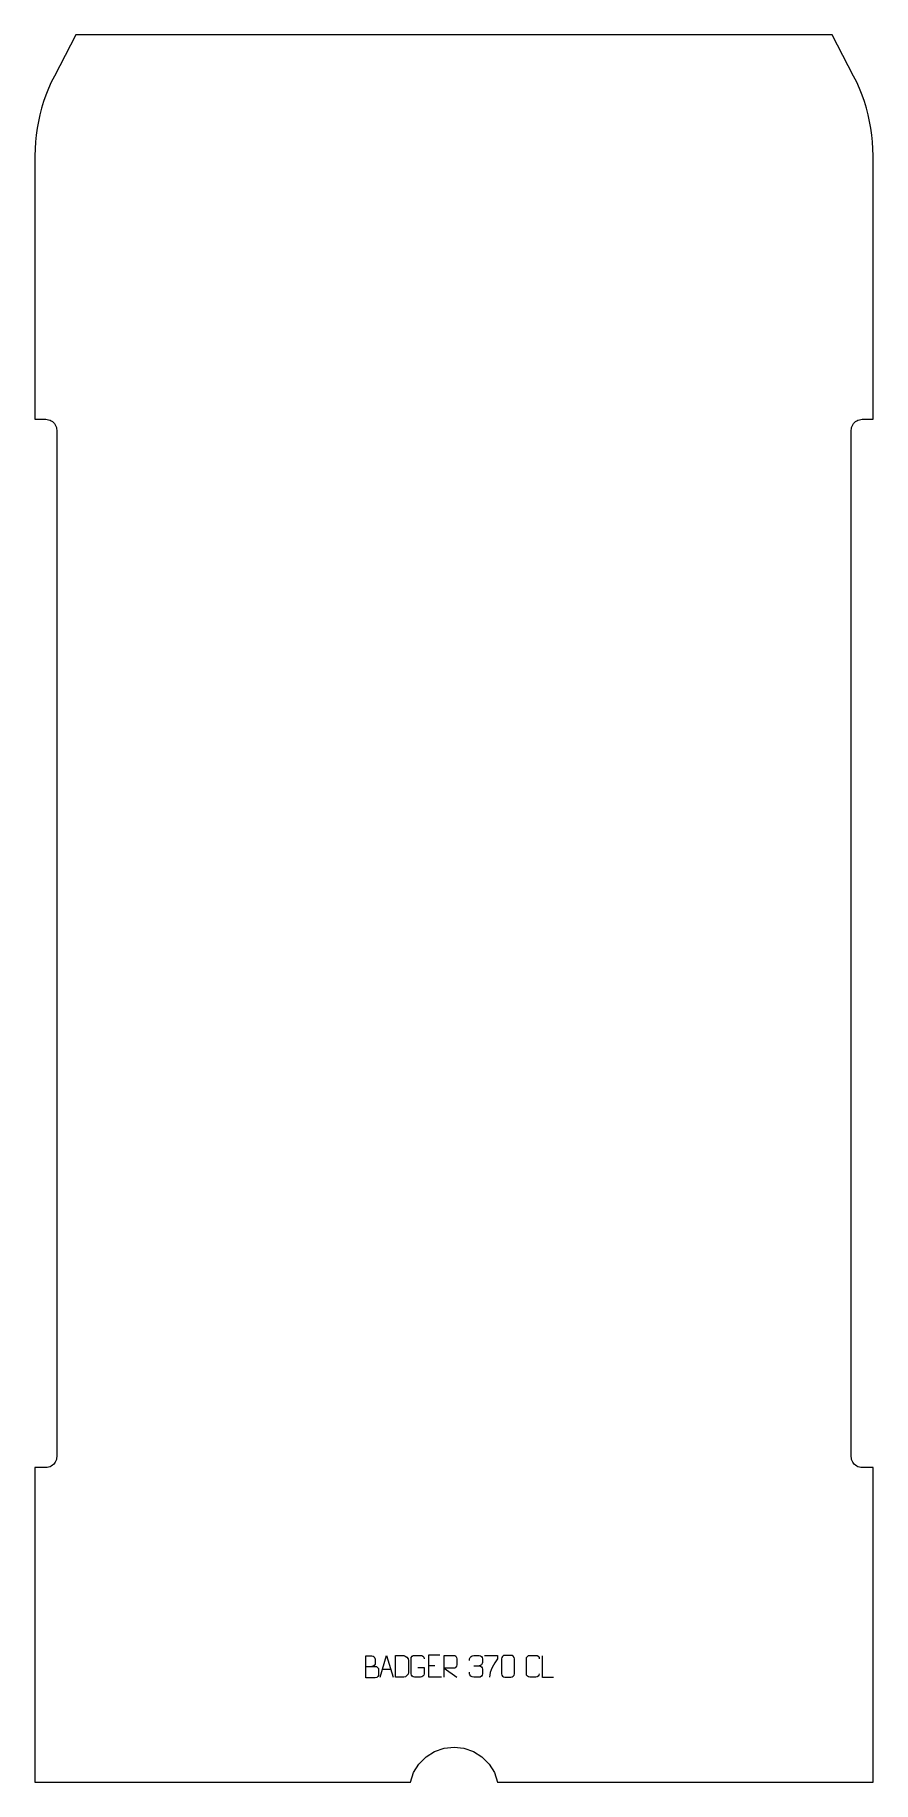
# Model space of a CAD drawing. Header units: millimetres. Extents: x -480 to 480, y -1325 to 675.
import ezdxf

# ---------------------------------------------------------------- set-up
doc = ezdxf.new("R2010")
doc.units = ezdxf.units.MM
doc.header["$MEASUREMENT"] = 0
doc.layers.add('layer 1', color=7, linetype='Continuous')

msp = doc.modelspace()

# ---------------------------------------------------------------- linework, layer by layer
at = {"layer": 'layer 1', "color": 242, "lineweight": 9}
msp.add_open_spline([(479.9993, 536.7262), (479.9993, 536.7262), (479.9993, 235), (479.9993, 235), (479.9993, 235), (479.9993, 235), (467.4993, 235), (467.4993, 235), (467.4993, 235), (467.4993, 235), (465.8681, 234.8939), (465.8681, 234.8939), (465.8681, 234.8939), (465.8681, 234.8939), (464.2647, 234.5745), (464.2647, 234.5745), (464.2647, 234.5745), (464.2647, 234.5745), (462.7155, 234.0483), (462.7155, 234.0483), (462.7155, 234.0483), (462.7155, 234.0483), (461.2495, 233.3256), (461.2495, 233.3256), (461.2495, 233.3256), (461.2495, 233.3256), (459.89, 232.4167), (459.89, 232.4167), (459.89, 232.4167), (459.89, 232.4167), (458.6609, 231.3388), (458.6609, 231.3388), (458.6609, 231.3388), (458.6609, 231.3388), (457.5826, 230.1097), (457.5826, 230.1097), (457.5826, 230.1097), (457.5826, 230.1097), (456.6741, 228.7502), (456.6741, 228.7502), (456.6741, 228.7502), (456.6741, 228.7502), (455.9514, 227.2842), (455.9514, 227.2842), (455.9514, 227.2842), (455.9514, 227.2842), (455.4248, 225.735), (455.4248, 225.735), (455.4248, 225.735), (455.4248, 225.735), (455.1073, 224.1316), (455.1073, 224.1316), (455.1073, 224.1316), (455.1073, 224.1316), (454.9993, 222.5), (454.9993, 222.5), (454.9993, 222.5), (454.9993, 222.5), (454.9993, -952.5002), (454.9993, -952.5002), (454.9993, -952.5002), (454.9993, -952.5002), (455.1073, -954.1319), (455.1073, -954.1319), (455.1073, -954.1319), (455.1073, -954.1319), (455.4248, -955.7349), (455.4248, -955.7349), (455.4248, -955.7349), (455.4248, -955.7349), (455.9514, -957.2829), (455.9514, -957.2829), (455.9514, -957.2829), (455.9514, -957.2829), (456.6741, -958.7489), (456.6741, -958.7489), (456.6741, -958.7489), (456.6741, -958.7489), (457.5826, -960.1085), (457.5826, -960.1085), (457.5826, -960.1085), (457.5826, -960.1085), (458.6609, -961.3386), (458.6609, -961.3386), (458.6609, -961.3386), (458.6609, -961.3386), (459.89, -962.417), (459.89, -962.417), (459.89, -962.417), (459.89, -962.417), (461.2495, -963.3244), (461.2495, -963.3244), (461.2495, -963.3244), (461.2495, -963.3244), (462.7155, -964.0486), (462.7155, -964.0486), (462.7155, -964.0486), (462.7155, -964.0486), (464.2647, -964.5736), (464.2647, -964.5736), (464.2647, -964.5736), (464.2647, -964.5736), (465.8681, -964.8926), (465.8681, -964.8926), (465.8681, -964.8926), (465.8681, -964.8926), (467.4993, -965.0002), (467.4993, -965.0002), (467.4993, -965.0002), (467.4993, -965.0002), (479.9993, -965.0002), (479.9993, -965.0002), (479.9993, -965.0002), (479.9993, -965.0002), (479.9993, -1324.9993), (479.9993, -1324.9993), (479.9993, -1324.9993), (479.9993, -1324.9993), (49.9997, -1324.9993), (49.9997, -1324.9993), (49.9997, -1324.9993), (49.9997, -1324.9993), (46.2321, -1314.1324), (46.2321, -1314.1324), (46.2321, -1314.1324), (46.2321, -1314.1324), (40.1342, -1304.3782), (40.1342, -1304.3782), (40.1342, -1304.3782), (40.1342, -1304.3782), (32.0158, -1296.2305), (32.0158, -1296.2305), (32.0158, -1296.2305), (32.0158, -1296.2305), (22.2837, -1290.0975), (22.2837, -1290.0975), (22.2837, -1290.0975), (22.2837, -1290.0975), (11.4299, -1286.2909), (11.4299, -1286.2909), (11.4299, -1286.2909), (11.4299, -1286.2909), (0.0002, -1284.9996), (0.0002, -1284.9996), (0.0002, -1284.9996), (0.0002, -1284.9996), (-11.4298, -1286.2909), (-11.4298, -1286.2909), (-11.4298, -1286.2909), (-11.4298, -1286.2909), (-22.2849, -1290.0975), (-22.2849, -1290.0975), (-22.2849, -1290.0975), (-22.2849, -1290.0975), (-32.0158, -1296.2305), (-32.0158, -1296.2305), (-32.0158, -1296.2305), (-32.0158, -1296.2305), (-40.1341, -1304.3782), (-40.1341, -1304.3782), (-40.1341, -1304.3782), (-40.1341, -1304.3782), (-46.2321, -1314.1324), (-46.2321, -1314.1324), (-46.2321, -1314.1324), (-46.2321, -1314.1324), (-49.9997, -1324.9993), (-49.9997, -1324.9993), (-49.9997, -1324.9993), (-49.9997, -1324.9993), (-479.9993, -1324.9993), (-479.9993, -1324.9993), (-479.9993, -1324.9993), (-479.9993, -1324.9993), (-479.9993, -965.0002), (-479.9993, -965.0002), (-479.9993, -965.0002), (-479.9993, -965.0002), (-467.5004, -965.0002), (-467.5004, -965.0002), (-467.5004, -965.0002), (-467.5004, -965.0002), (-465.8692, -964.8926), (-465.8692, -964.8926), (-465.8692, -964.8926), (-465.8692, -964.8926), (-464.2647, -964.5736), (-464.2647, -964.5736), (-464.2647, -964.5736), (-464.2647, -964.5736), (-462.7166, -964.0486), (-462.7166, -964.0486), (-462.7166, -964.0486), (-462.7166, -964.0486), (-461.2506, -963.3244), (-461.2506, -963.3244), (-461.2506, -963.3244), (-461.2506, -963.3244), (-459.8911, -962.417), (-459.8911, -962.417), (-459.8911, -962.417), (-459.8911, -962.417), (-458.6609, -961.3386), (-458.6609, -961.3386), (-458.6609, -961.3386), (-458.6609, -961.3386), (-457.5837, -960.1085), (-457.5837, -960.1085), (-457.5837, -960.1085), (-457.5837, -960.1085), (-456.6752, -958.7489), (-456.6752, -958.7489), (-456.6752, -958.7489), (-456.6752, -958.7489), (-455.951, -957.2829), (-455.951, -957.2829), (-455.951, -957.2829), (-455.951, -957.2829), (-455.4259, -955.7349), (-455.4259, -955.7349), (-455.4259, -955.7349), (-455.4259, -955.7349), (-455.1069, -954.1319), (-455.1069, -954.1319), (-455.1069, -954.1319), (-455.1069, -954.1319), (-454.9993, -952.5002), (-454.9993, -952.5002), (-454.9993, -952.5002), (-454.9993, -952.5002), (-454.9993, 222.5), (-454.9993, 222.5), (-454.9993, 222.5), (-454.9993, 222.5), (-455.1069, 224.1316), (-455.1069, 224.1316), (-455.1069, 224.1316), (-455.1069, 224.1316), (-455.4259, 225.735), (-455.4259, 225.735), (-455.4259, 225.735), (-455.4259, 225.735), (-455.951, 227.2842), (-455.951, 227.2842), (-455.951, 227.2842), (-455.951, 227.2842), (-456.6752, 228.7502), (-456.6752, 228.7502), (-456.6752, 228.7502), (-456.6752, 228.7502), (-457.5837, 230.1097), (-457.5837, 230.1097), (-457.5837, 230.1097), (-457.5837, 230.1097), (-458.6609, 231.3388), (-458.6609, 231.3388), (-458.6609, 231.3388), (-458.6609, 231.3388), (-459.8911, 232.4167), (-459.8911, 232.4167), (-459.8911, 232.4167), (-459.8911, 232.4167), (-461.2506, 233.3256), (-461.2506, 233.3256), (-461.2506, 233.3256), (-461.2506, 233.3256), (-462.7166, 234.0483), (-462.7166, 234.0483), (-462.7166, 234.0483), (-462.7166, 234.0483), (-464.2647, 234.5745), (-464.2647, 234.5745), (-464.2647, 234.5745), (-464.2647, 234.5745), (-465.8692, 234.8939), (-465.8692, 234.8939), (-465.8692, 234.8939), (-465.8692, 234.8939), (-467.5004, 235), (-467.5004, 235), (-467.5004, 235), (-467.5004, 235), (-479.9993, 235), (-479.9993, 235), (-479.9993, 235), (-479.9993, 235), (-479.9993, 536.7262), (-479.9993, 536.7262), (-479.9993, 536.7262), (-479.9993, 536.7262), (-479.8432, 544.6144), (-479.8432, 544.6144), (-479.8432, 544.6144), (-479.8432, 544.6144), (-479.3693, 552.4905), (-479.3693, 552.4905), (-479.3693, 552.4905), (-479.3693, 552.4905), (-478.5817, 560.341), (-478.5817, 560.341), (-478.5817, 560.341), (-478.5817, 560.341), (-477.482, 568.1553), (-477.482, 568.1553), (-477.482, 568.1553), (-477.482, 568.1553), (-476.0698, 575.9169), (-476.0698, 575.9169), (-476.0698, 575.9169), (-476.0698, 575.9169), (-474.3482, 583.6178), (-474.3482, 583.6178), (-474.3482, 583.6178), (-474.3482, 583.6178), (-472.3209, 591.2436), (-472.3209, 591.2436), (-472.3209, 591.2436), (-472.3209, 591.2436), (-469.991, 598.7819), (-469.991, 598.7819), (-469.991, 598.7819), (-469.991, 598.7819), (-467.3608, 606.2203), (-467.3608, 606.2203), (-467.3608, 606.2203), (-467.3608, 606.2203), (-464.4356, 613.5485), (-464.4356, 613.5485), (-464.4356, 613.5485), (-464.4356, 613.5485), (-461.2209, 620.7545), (-461.2209, 620.7545), (-461.2209, 620.7545), (-461.2209, 620.7545), (-457.7199, 627.8254), (-457.7199, 627.8254), (-457.7199, 627.8254), (-457.7199, 627.8254), (-433.1763, 674.9998), (-433.1763, 674.9998), (-433.1763, 674.9998), (-433.1763, 674.9998), (433.1752, 674.9998), (433.1752, 674.9998), (433.1752, 674.9998), (433.1752, 674.9998), (457.7188, 627.8254), (457.7188, 627.8254), (457.7188, 627.8254), (457.7188, 627.8254), (461.2197, 620.7545), (461.2197, 620.7545), (461.2197, 620.7545), (461.2197, 620.7545), (464.4356, 613.5485), (464.4356, 613.5485), (464.4356, 613.5485), (464.4356, 613.5485), (467.3608, 606.2203), (467.3608, 606.2203), (467.3608, 606.2203), (467.3608, 606.2203), (469.991, 598.7819), (469.991, 598.7819), (469.991, 598.7819), (469.991, 598.7819), (472.3213, 591.2436), (472.3213, 591.2436), (472.3213, 591.2436), (472.3213, 591.2436), (474.3486, 583.6178), (474.3486, 583.6178), (474.3486, 583.6178), (474.3486, 583.6178), (476.0702, 575.9169), (476.0702, 575.9169), (476.0702, 575.9169), (476.0702, 575.9169), (477.4809, 568.1553), (477.4809, 568.1553), (477.4809, 568.1553), (477.4809, 568.1553), (478.5821, 560.341), (478.5821, 560.341), (478.5821, 560.341), (478.5821, 560.341), (479.3693, 552.4905), (479.3693, 552.4905), (479.3693, 552.4905), (479.3693, 552.4905), (479.8421, 544.6144), (479.8421, 544.6144), (479.8421, 544.6144), (479.8421, 544.6144), (479.9993, 536.7262), (479.9993, 536.7262)], degree=3, knots=[0, 0, 0, 0, 0.01, 0.01, 0.01, 0.01, 0.02, 0.02, 0.02, 0.02, 0.03, 0.03, 0.03, 0.03, 0.04, 0.04, 0.04, 0.04, 0.05, 0.05, 0.05, 0.05, 0.06, 0.06, 0.06, 0.06, 0.07, 0.07, 0.07, 0.07, 0.08, 0.08, 0.08, 0.08, 0.09, 0.09, 0.09, 0.09, 0.1, 0.1, 0.1, 0.1, 0.11, 0.11, 0.11, 0.11, 0.12, 0.12, 0.12, 0.12, 0.13, 0.13, 0.13, 0.13, 0.14, 0.14, 0.14, 0.14, 0.15, 0.15, 0.15, 0.15, 0.16, 0.16, 0.16, 0.16, 0.17, 0.17, 0.17, 0.17, 0.18, 0.18, 0.18, 0.18, 0.19, 0.19, 0.19, 0.19, 0.2, 0.2, 0.2, 0.2, 0.21, 0.21, 0.21, 0.21, 0.22, 0.22, 0.22, 0.22, 0.23, 0.23, 0.23, 0.23, 0.24, 0.24, 0.24, 0.24, 0.25, 0.25, 0.25, 0.25, 0.26, 0.26, 0.26, 0.26, 0.27, 0.27, 0.27, 0.27, 0.28, 0.28, 0.28, 0.28, 0.29, 0.29, 0.29, 0.29, 0.3, 0.3, 0.3, 0.3, 0.31, 0.31, 0.31, 0.31, 0.32, 0.32, 0.32, 0.32, 0.33, 0.33, 0.33, 0.33, 0.34, 0.34, 0.34, 0.34, 0.35, 0.35, 0.35, 0.35, 0.36, 0.36, 0.36, 0.36, 0.37, 0.37, 0.37, 0.37, 0.38, 0.38, 0.38, 0.38, 0.39, 0.39, 0.39, 0.39, 0.4, 0.4, 0.4, 0.4, 0.41, 0.41, 0.41, 0.41, 0.42, 0.42, 0.42, 0.42, 0.43, 0.43, 0.43, 0.43, 0.44, 0.44, 0.44, 0.44, 0.45, 0.45, 0.45, 0.45, 0.46, 0.46, 0.46, 0.46, 0.47, 0.47, 0.47, 0.47, 0.48, 0.48, 0.48, 0.48, 0.49, 0.49, 0.49, 0.49, 0.5, 0.5, 0.5, 0.5, 0.51, 0.51, 0.51, 0.51, 0.52, 0.52, 0.52, 0.52, 0.53, 0.53, 0.53, 0.53, 0.54, 0.54, 0.54, 0.54, 0.55, 0.55, 0.55, 0.55, 0.56, 0.56, 0.56, 0.56, 0.57, 0.57, 0.57, 0.57, 0.58, 0.58, 0.58, 0.58, 0.59, 0.59, 0.59, 0.59, 0.6, 0.6, 0.6, 0.6, 0.61, 0.61, 0.61, 0.61, 0.62, 0.62, 0.62, 0.62, 0.63, 0.63, 0.63, 0.63, 0.64, 0.64, 0.64, 0.64, 0.65, 0.65, 0.65, 0.65, 0.66, 0.66, 0.66, 0.66, 0.67, 0.67, 0.67, 0.67, 0.68, 0.68, 0.68, 0.68, 0.69, 0.69, 0.69, 0.69, 0.7, 0.7, 0.7, 0.7, 0.71, 0.71, 0.71, 0.71, 0.72, 0.72, 0.72, 0.72, 0.73, 0.73, 0.73, 0.73, 0.74, 0.74, 0.74, 0.74, 0.75, 0.75, 0.75, 0.75, 0.76, 0.76, 0.76, 0.76, 0.77, 0.77, 0.77, 0.77, 0.78, 0.78, 0.78, 0.78, 0.79, 0.79, 0.79, 0.79, 0.8, 0.8, 0.8, 0.8, 0.81, 0.81, 0.81, 0.81, 0.82, 0.82, 0.82, 0.82, 0.83, 0.83, 0.83, 0.83, 0.84, 0.84, 0.84, 0.84, 0.85, 0.85, 0.85, 0.85, 0.86, 0.86, 0.86, 0.86, 0.87, 0.87, 0.87, 0.87, 0.88, 0.88, 0.88, 0.88, 0.89, 0.89, 0.89, 0.89, 0.9, 0.9, 0.9, 0.9, 0.91, 0.91, 0.91, 0.91, 0.92, 0.92, 0.92, 0.92, 0.93, 0.93, 0.93, 0.93, 0.94, 0.94, 0.94, 0.94, 0.95, 0.95, 0.95, 0.95, 0.96, 0.96, 0.96, 0.96, 0.97, 0.97, 0.97, 0.97, 0.98, 0.98, 0.98, 0.98, 1, 1, 1, 1], dxfattribs=at)
at = {"layer": 'layer 1', "color": 250, "lineweight": 9}
for points, knots in [([(-41.5079, -1193.91), (-41.5079, -1193.91), (-34.3398, -1193.91), (-34.3398, -1193.91), (-34.3398, -1193.91), (-34.3398, -1193.91), (-34.3398, -1201.0781), (-34.3398, -1201.0781), (-34.3398, -1201.0781), (-34.4795, -1203.4015), (-36.1567, -1204.8811), (-38.3045, -1204.8919), (-38.3045, -1204.8919), (-40.6363, -1204.8915), (-42.9683, -1204.8915), (-45.2998, -1204.8919), (-45.2998, -1204.8919), (-47.2247, -1204.9973), (-49.1969, -1203.1128), (-49.1857, -1201.0955), (-49.1857, -1201.0955), (-49.1853, -1195.3254), (-49.1853, -1189.5557), (-49.1857, -1183.7864), (-49.1857, -1183.7864), (-49.1815, -1181.6483), (-47.4347, -1179.9291), (-45.2824, -1179.9425), (-45.2824, -1179.9425), (-42.9567, -1179.9425), (-40.6306, -1179.9425), (-38.3045, -1179.9425), (-38.3045, -1179.9425), (-36.3578, -1179.9071), (-34.3664, -1181.3986), (-34.3398, -1183.8363)], [0, 0, 0, 0, 0.1, 0.1, 0.1, 0.1, 0.2, 0.2, 0.2, 0.2, 0.3, 0.3, 0.3, 0.3, 0.4, 0.4, 0.4, 0.4, 0.5, 0.5, 0.5, 0.5, 0.6, 0.6, 0.6, 0.6, 0.7, 0.7, 0.7, 0.7, 0.8, 0.8, 0.8, 0.8, 1, 1, 1, 1]), ([(-16.236, -1179.6954), (-16.236, -1179.6954), (-29.1099, -1179.6954), (-29.1099, -1179.6954), (-29.1099, -1179.6954), (-29.1099, -1179.6954), (-29.1099, -1204.649), (-29.1099, -1204.649), (-29.1099, -1204.649), (-29.1099, -1204.649), (-14.2441, -1204.649), (-14.2441, -1204.649)], [0, 0, 0, 0, 0.25, 0.25, 0.25, 0.25, 0.5, 0.5, 0.5, 0.5, 1, 1, 1, 1]), ([(-11.3641, -1204.8945), (-11.3641, -1204.8945), (-11.3641, -1179.941), (-11.3641, -1179.941), (-11.3641, -1179.941), (-7.7693, -1179.941), (-4.1738, -1179.941), (-0.5786, -1179.941), (-0.5786, -1179.941), (1.7467, -1179.9787), (3.304, -1181.4687), (3.2999, -1183.8351), (3.2999, -1183.8351), (3.2995, -1185.8706), (3.2995, -1188.93), (3.2999, -1190.966), (3.2999, -1190.966), (3.2934, -1192.8415), (1.4811, -1194.7833), (-0.5284, -1194.8024), (-0.5284, -1194.8024), (-0.5284, -1194.8024), (-11.3641, -1194.8024), (-11.3641, -1194.8024), (-11.3641, -1194.8024), (-11.3641, -1194.8024), (3.2906, -1204.8945), (3.2906, -1204.8945)], [0, 0, 0, 0, 0.125, 0.125, 0.125, 0.125, 0.25, 0.25, 0.25, 0.25, 0.375, 0.375, 0.375, 0.375, 0.5, 0.5, 0.5, 0.5, 0.625, 0.625, 0.625, 0.625, 0.75, 0.75, 0.75, 0.75, 1, 1, 1, 1]), ([(58.2039, -1179.9956), (60.5296, -1179.9956), (62.8557, -1179.9956), (65.1818, -1179.9956), (65.1818, -1179.9956), (67.1284, -1179.96), (69.1198, -1181.4516), (69.1465, -1183.8892), (69.1465, -1183.8892), (69.1461, -1189.6361), (69.1461, -1195.3834), (69.1465, -1201.1311), (69.1465, -1201.1311), (69.0067, -1203.4545), (67.3295, -1204.9341), (65.1818, -1204.9449), (65.1818, -1204.9449), (62.8499, -1204.9445), (60.518, -1204.9445), (58.1865, -1204.9449), (58.1865, -1204.9449), (56.2615, -1205.0503), (54.2894, -1203.1658), (54.3006, -1201.1485), (54.3006, -1201.1485), (54.3009, -1195.3784), (54.3009, -1189.6087), (54.3006, -1183.8394), (54.3006, -1183.8394), (54.3048, -1181.7013), (56.0515, -1179.9821), (58.2039, -1179.9956)], [0, 0, 0, 0, 0.111111111, 0.111111111, 0.111111111, 0.111111111, 0.222222222, 0.222222222, 0.222222222, 0.222222222, 0.333333333, 0.333333333, 0.333333333, 0.333333333, 0.444444444, 0.444444444, 0.444444444, 0.444444444, 0.555555556, 0.555555556, 0.555555556, 0.555555556, 0.666666667, 0.666666667, 0.666666667, 0.666666667, 0.777777778, 0.777777778, 0.777777778, 0.777777778, 1, 1, 1, 1]), ([(97.7238, -1201.1529), (97.584, -1203.4763), (95.9068, -1204.9559), (93.7591, -1204.9667), (93.7591, -1204.9667), (91.4272, -1204.9663), (89.0953, -1204.9663), (86.7638, -1204.9667), (86.7638, -1204.9667), (84.8388, -1205.0721), (82.8667, -1203.1876), (82.8779, -1201.1703), (82.8779, -1201.1703), (82.8783, -1195.4002), (82.8783, -1189.6305), (82.8779, -1183.8612), (82.8779, -1183.8612), (82.8821, -1181.7231), (84.6288, -1180.0039), (86.7812, -1180.0174), (86.7812, -1180.0174), (89.1069, -1180.0174), (91.433, -1180.0174), (93.7591, -1180.0174), (93.7591, -1180.0174), (95.7057, -1179.9819), (97.6971, -1181.4734), (97.7238, -1183.911)], [0, 0, 0, 0, 0.125, 0.125, 0.125, 0.125, 0.25, 0.25, 0.25, 0.25, 0.375, 0.375, 0.375, 0.375, 0.5, 0.5, 0.5, 0.5, 0.625, 0.625, 0.625, 0.625, 0.75, 0.75, 0.75, 0.75, 1, 1, 1, 1]), ([(-101.0535, -1192.5751), (-97.4149, -1192.5747), (-93.8278, -1192.5747), (-90.1884, -1192.5751), (-90.1884, -1192.5751), (-88.213, -1192.5924), (-86.2894, -1194.3285), (-86.2894, -1196.3781), (-86.2894, -1196.3781), (-86.2898, -1197.5067), (-86.2898, -1200.5561), (-86.2894, -1201.685), (-86.2894, -1201.685), (-86.2718, -1203.5429), (-87.8139, -1205.5568), (-90.1354, -1205.5399), (-90.1354, -1205.5399), (-93.7752, -1205.5395), (-97.4146, -1205.5395), (-101.0535, -1205.5399), (-101.0535, -1205.5399), (-101.0535, -1197.2216), (-101.0535, -1188.9038), (-101.0535, -1180.5863), (-101.0535, -1180.5863), (-98.6798, -1180.5863), (-96.3057, -1180.5863), (-93.9315, -1180.5863), (-93.9315, -1180.5863), (-92.2507, -1180.5687), (-90.1539, -1182.4792), (-90.1362, -1184.4416), (-90.1362, -1184.4416), (-90.1366, -1186.5077), (-90.1366, -1186.6537), (-90.1362, -1188.7202), (-90.1362, -1188.7202), (-90.1189, -1190.7863), (-91.9734, -1192.5924), (-93.9834, -1192.5751)], [0, 0, 0, 0, 0.090909091, 0.090909091, 0.090909091, 0.090909091, 0.181818182, 0.181818182, 0.181818182, 0.181818182, 0.272727273, 0.272727273, 0.272727273, 0.272727273, 0.363636364, 0.363636364, 0.363636364, 0.363636364, 0.454545455, 0.454545455, 0.454545455, 0.454545455, 0.545454545, 0.545454545, 0.545454545, 0.545454545, 0.636363636, 0.636363636, 0.636363636, 0.636363636, 0.727272727, 0.727272727, 0.727272727, 0.727272727, 0.818181818, 0.818181818, 0.818181818, 0.818181818, 1, 1, 1, 1]), ([(-84.6689, -1205.0518), (-84.6689, -1205.0518), (-77.2979, -1180.0983), (-77.2979, -1180.0983), (-77.2979, -1180.0983), (-77.2979, -1180.0983), (-69.728, -1205.0518), (-69.728, -1205.0518)], [0, 0, 0, 0, 0.333333333, 0.333333333, 0.333333333, 0.333333333, 1, 1, 1, 1]), ([(-66.9052, -1205.0237), (-64.5734, -1205.0233), (-59.6232, -1205.0473), (-57.2917, -1205.0476), (-57.2917, -1205.0476), (-55.3667, -1205.153), (-52.0481, -1201.6114), (-52.0593, -1199.5941), (-52.0593, -1199.5941), (-52.0597, -1193.824), (-52.0597, -1191.6543), (-52.0593, -1185.885), (-52.0593, -1185.885), (-52.0636, -1183.7469), (-55.4381, -1180.0868), (-57.5905, -1180.1003), (-57.5905, -1180.1003), (-59.9162, -1180.1003), (-64.6405, -1180.1003), (-66.9666, -1180.1003), (-66.9666, -1180.1003), (-66.9662, -1185.8472), (-66.9049, -1199.2764), (-66.9052, -1205.0237)], [0, 0, 0, 0, 0.142857143, 0.142857143, 0.142857143, 0.142857143, 0.285714286, 0.285714286, 0.285714286, 0.285714286, 0.428571429, 0.428571429, 0.428571429, 0.428571429, 0.571428571, 0.571428571, 0.571428571, 0.571428571, 0.714285714, 0.714285714, 0.714285714, 0.714285714, 1, 1, 1, 1]), ([(17.8956, -1185.7826), (17.8956, -1185.7826), (17.8956, -1183.9254), (17.8956, -1183.9254), (17.8956, -1183.9254), (17.8813, -1182.1835), (20.5458, -1180.0654), (22.6049, -1180.0881), (22.6049, -1180.0881), (24.669, -1180.0881), (26.733, -1180.0881), (28.7967, -1180.0881), (28.7967, -1180.0881), (30.9912, -1180.0793), (32.5895, -1181.9261), (32.6339, -1183.8382), (32.6339, -1183.8382), (32.6335, -1185.2733), (32.6335, -1186.7084), (32.6339, -1188.1439), (32.6339, -1188.1439), (32.5853, -1189.7974), (30.9827, -1192.0274), (28.7844, -1192.0174), (28.7844, -1192.0174), (30.9881, -1192.0286), (32.5961, -1193.8318), (32.6501, -1195.8913), (32.6501, -1195.8913), (32.6497, -1197.676), (32.6497, -1199.4607), (32.6501, -1201.2458), (32.6501, -1201.2458), (32.6602, -1203.3072), (30.6053, -1205.0703), (28.7844, -1205.0622), (28.7844, -1205.0622), (26.7191, -1205.0619), (24.6539, -1205.0619), (22.5883, -1205.0622), (22.5883, -1205.0622), (20.4197, -1205.0507), (17.8887, -1202.6505), (17.8701, -1201.1887), (17.8701, -1201.1887), (17.8701, -1201.1887), (17.8701, -1199.2801), (17.8701, -1199.2801)], [0, 0, 0, 0, 0.076923077, 0.076923077, 0.076923077, 0.076923077, 0.153846154, 0.153846154, 0.153846154, 0.153846154, 0.230769231, 0.230769231, 0.230769231, 0.230769231, 0.307692308, 0.307692308, 0.307692308, 0.307692308, 0.384615385, 0.384615385, 0.384615385, 0.384615385, 0.461538462, 0.461538462, 0.461538462, 0.461538462, 0.538461538, 0.538461538, 0.538461538, 0.538461538, 0.615384615, 0.615384615, 0.615384615, 0.615384615, 0.692307692, 0.692307692, 0.692307692, 0.692307692, 0.769230769, 0.769230769, 0.769230769, 0.769230769, 0.846153846, 0.846153846, 0.846153846, 0.846153846, 1, 1, 1, 1]), ([(34.8522, -1180.0958), (34.8522, -1180.0958), (49.6683, -1180.0958), (49.6683, -1180.0958), (49.6683, -1180.0958), (49.668, -1181.3454), (49.668, -1182.595), (49.6683, -1183.8448), (49.6683, -1183.8448), (45.6739, -1189.8419), (40.7587, -1197.6755), (40.7587, -1205.0543)], [0, 0, 0, 0, 0.25, 0.25, 0.25, 0.25, 0.5, 0.5, 0.5, 0.5, 1, 1, 1, 1]), ([(114.1379, -1205.3285), (114.1379, -1205.3285), (101.1888, -1205.3285), (101.1888, -1205.3285), (101.1888, -1205.3285), (101.1888, -1205.3285), (101.1888, -1180.3749), (101.1888, -1180.3749)], [0, 0, 0, 0, 0.333333333, 0.333333333, 0.333333333, 0.333333333, 1, 1, 1, 1])]:
    msp.add_open_spline(points, degree=3, knots=knots, dxfattribs=at)
for points in [[(-81.9463, -1195.8024), (-81.9463, -1195.8024), (-72.4506, -1195.8024), (-72.4506, -1195.8024)], [(-29.1099, -1191.5751), (-29.1099, -1191.5751), (-21.9418, -1191.5751), (-21.9418, -1191.5751)], [(22.6053, -1192.0278), (22.6053, -1192.0278), (28.8017, -1192.0278), (28.8017, -1192.0278)]]:
    msp.add_open_spline(points, degree=3, dxfattribs=at)

doc.saveas('drawing.dxf')
